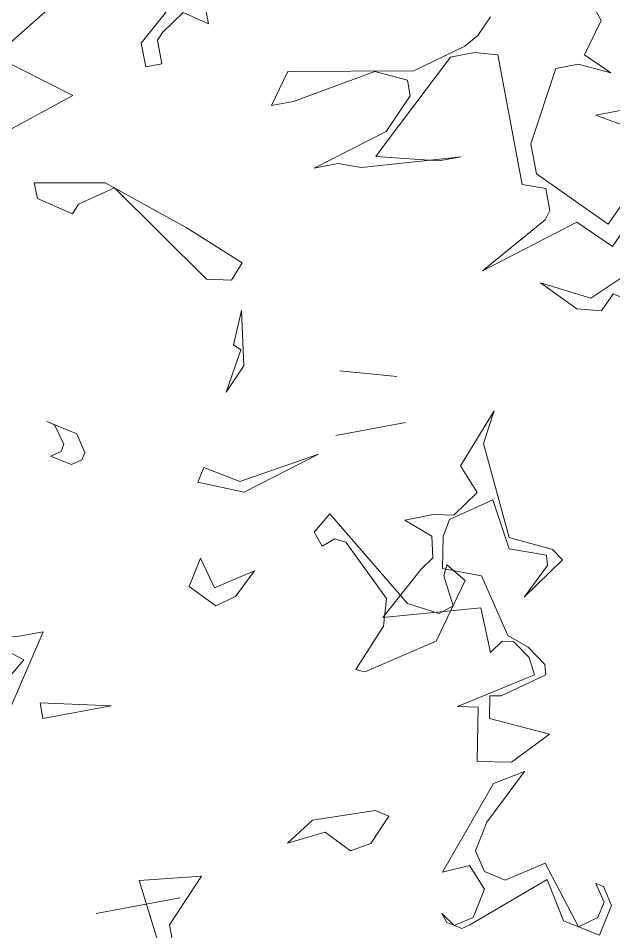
# Model space of a CAD drawing. Header units: millimetres. Extents: x 1418 to 1811, y 1796 to 1956.
# Drawn here: x 1486.077 to 1486.512, y 1862.186 to 1862.853 of the extents above; entities that cross this region are included whole.
import ezdxf

# ---------------------------------------------------------------- set-up
doc = ezdxf.new("R2010")
doc.units = ezdxf.units.MM
doc.layers.add('ARBRE', color=251, linetype='Continuous', lineweight=13)
doc.layers.add('VEGETAIS', color=3, linetype='Continuous')

# ---------------------------------------------------------------- blocks, each defined once
blk = doc.blocks.new('WMF26', base_point=(0, 0.0008))
at = {"color": 63}
for points in [[(1.4178, -9.0622), (1.3815, -8.9527), (1.4836, -8.8144), (1.3815, -8.7132), (1.5198, -8.7782), (1.6219, -8.7782), (1.7965, -8.4653), (1.7965, -8.327), (1.5198, -8.043), (1.4466, -8.1154)], [(1.2432, -8.3929), (1.4836, -8.5378), (1.2432, -8.5378)], [(1.3453, -7.5918), (1.5561, -7.7301), (1.6219, -7.6643), (1.7306, -7.6939), (1.8689, -7.8396), (1.6582, -7.7301), (1.4836, -7.8034)], [(1.4466, -8.0142), (1.5198, -7.9417), (1.6582, -8.0792), (2.1167, -7.9417), (1.7965, -8.1154), (1.7677, -8.1525), (1.7677, -8.2546), (1.8689, -8.2908), (1.8689, -8.8869), (1.971, -8.9165), (2.0805, -8.9165), (2.465, -8.5666), (2.4955, -8.5378), (2.2188, -8.4653), (2.1167, -8.4653), (2.5679, -8.5016), (2.6692, -8.5378), (2.7787, -8.5378), (2.4288, -8.6407), (2.2913, -8.7782), (2.2913, -8.8506), (2.4288, -8.9165), (2.8149, -8.8506), (2.9162, -8.8506), (2.8149, -8.989), (2.2551, -8.8869), (2.0072, -8.9527), (1.9414, -8.989), (1.8689, -9.0622)], [(3.1278, -9.4113), (3.1278, -9.2656), (3.2299, -9.3381), (3.3385, -9.2656), (3.3674, -9.2368), (3.3674, -9.1281), (3.4415, -9.1281), (3.4415, -9.2368), (3.164, -9.4772)], [(3.6885, -9.5496), (4.1026, -9.3018), (3.7897, -9.0622), (4.2409, -8.9165)], [(4.0524, -5.3013), (4.0524, -4.7958), (4.1833, -4.7044), (4.4657, -4.7044), (4.2747, -4.8946), (4.2747, -4.9539), (4.2425, -4.9539), (4.1503, -4.8625), (4.0853, -4.9539), (4.1503, -5.5236), (3.8696, -5.4907), (4.0524, -5.3013), (4.0524, -5.3013)], [(2.3481, -5.6858), (2.558, -5.4915), (2.6321, -5.3746), (2.6099, -5.275), (2.5243, -5.219), (2.3333, -5.2618), (2.2378, -4.9514), (2.1439, -4.9769), (2.1044, -5.0387), (2.125, -5.1284), (2.0937, -5.1095), (2.0739, -5.0189), (2.1521, -4.8963), (2.2995, -4.9901), (2.3374, -5.1869), (2.7186, -5.0502), (2.7581, -5.0412), (2.8199, -5.0799), (2.8347, -5.1243), (2.7894, -5.0609), (2.6988, -5.0807), (2.6247, -5.1968), (2.6717, -5.3137), (2.796, -5.3071), (2.4955, -5.6578), (2.3481, -5.6858), (2.3481, -5.6858)], [(3.0438, -5.6364), (2.9886, -5.601), (3.0907, -5.494), (3.1871, -5.4783), (3.2842, -5.5829), (3.4596, -5.5656), (3.3295, -5.6463), (3.0438, -5.6364), (3.0438, -5.6364)], [(3.0117, -6.2794), (2.8528, -6.4474), (2.8166, -6.5676), (2.9508, -6.8525), (2.9969, -6.8755), (3.0586, -6.8541), (3.0825, -6.9233), (2.9977, -6.9908), (2.7268, -6.5289), (2.5959, -6.4573), (2.5268, -6.4803), (2.5432, -6.6211), (2.5202, -6.6672), (2.4527, -6.5824), (2.6321, -6.3379), (2.9746, -6.2613), (3.0117, -6.2794), (3.0117, -6.2794)], [(3.5715, -6.7586), (3.3797, -6.8006), (3.4851, -6.7034), (3.5798, -6.6779), (3.6827, -6.7866), (3.6086, -6.9027), (3.5715, -6.7586), (3.5715, -6.7586)], [(3.3698, -7.209), (2.9985, -7.2649), (3.3591, -7.1587), (3.5567, -7.2411), (3.518, -7.302), (3.3698, -7.209), (3.3698, -7.209)], [(4.1767, -7.6363), (4.054, -7.558), (4.0342, -7.4675), (4.0532, -7.437), (4.1034, -7.4263), (4.189, -7.4807), (4.1388, -7.4914), (4.1199, -7.5226), (4.1454, -7.6165), (4.1767, -7.6363), (4.1767, -7.6363)], [(3.3493, -8.1352), (3.681, -8.6177), (3.8548, -8.5748), (3.8893, -8.537), (4.0318, -8.6341), (4.0342, -8.7066), (3.7189, -8.6465), (3.3962, -8.3814), (3.1764, -8.178), (3.2389, -8.1105), (3.3493, -8.1352), (3.3493, -8.1352)]]:
    blk.add_lwpolyline(points, dxfattribs=at)
at = {"color": 106}
for points in [[(3.9832, -5.4125), (4.3685, -5.4125), (3.9832, -5.4125), (3.9832, -5.4125)], [(2.5498, -5.769), (2.5004, -6.0102), (2.591, -6.0291), (2.223, -6.1065), (2.2328, -6.1872), (2.2888, -6.272), (2.339, -6.2827), (2.4, -6.2424), (2.4049, -6.4482), (2.8487, -6.4861), (2.6387, -6.6697), (2.5778, -6.7092), (2.5638, -6.8064), (2.67, -6.901), (2.5391, -6.901), (2.4477, -6.8821), (2.3259, -6.9628), (2.3777, -7.0945), (2.1818, -7.311), (2.2567, -7.1744), (2.2205, -6.7364), (2.0394, -6.6466), (2.0031, -6.5923), (2.204, -6.4589), (2.0739, -6.5799), (2.0698, -6.6269), (2.2312, -6.6862), (2.2616, -6.9175), (2.4716, -6.8665), (2.5128, -6.7957), (2.5424, -6.6549), (2.3761, -6.5898), (2.3094, -6.3025), (2.2287, -6.2333), (2.1686, -6.1428), (2.1727, -6.0967), (2.3884, -6.0398), (2.4395, -6.0506), (2.4601, -5.9501), (2.2065, -5.8299), (2.3983, -5.7377), (2.5498, -5.769), (2.5498, -5.769)], [(4.4418, -6.3947), (4.1281, -6.3222), (4.4418, -6.3222), (4.4418, -6.3947), (4.4418, -6.3947)], [(4.478, -6.5989), (4.6155, -6.7076), (4.9654, -6.6351), (4.8559, -6.6713), (4.8559, -6.7734), (4.9654, -6.9183), (5.2058, -6.7438), (5.2421, -6.7076), (5.2058, -6.8459), (5.0305, -7.0212), (4.9292, -6.985), (4.8271, -6.7438), (4.478, -6.7076), (4.3685, -6.7076), (4.5793, -6.3947), (4.6517, -6.4597), (4.478, -6.5989), (4.478, -6.5989)], [(2.586, -7.3333), (2.9055, -7.3333), (2.586, -7.3333), (2.586, -7.3333)], [(2.586, -7.5449), (2.833, -7.6173), (2.586, -7.5449), (2.586, -7.5449)], [(3.2842, -7.8215), (3.2192, -7.9672), (3.2554, -7.7194), (3.3567, -7.6173), (3.2554, -7.7927), (3.2842, -7.8215), (3.2842, -7.8215)]]:
    blk.add_lwpolyline(points, dxfattribs=at)
blk = doc.blocks.new('T2_02')
at = {"xscale": 0.3499999999999943, "yscale": 0.3499999999999943, "zscale": 0.3499999999999943}
blk.add_blockref('WMF26', (-2.2399, 1.997), dxfattribs=at)

msp = doc.modelspace()

# ---------------------------------------------------------------- linework, layer by layer
at = {"layer": 'VEGETAIS'}
msp.add_spline([(1489.41337, 1863.92119), (1485.38321, 1860.7774), (1481.34267, 1862.36573), (1477.91369, 1859.35709), (1473.69251, 1864.38409), (1480.05959, 1864.38419), (1489.41337, 1863.92119)], degree=3, dxfattribs=at)

# ---------------------------------------------------------------- block references
at = {"layer": 'ARBRE', "xscale": 0.4621142716754233, "yscale": 0.4621142716754233, "zscale": 0.4621142716754233, "rotation": 190.6551472559353}
msp.add_blockref('T2_02', (1485.80218, 1862.18519), dxfattribs=at)

doc.saveas('drawing.dxf')
